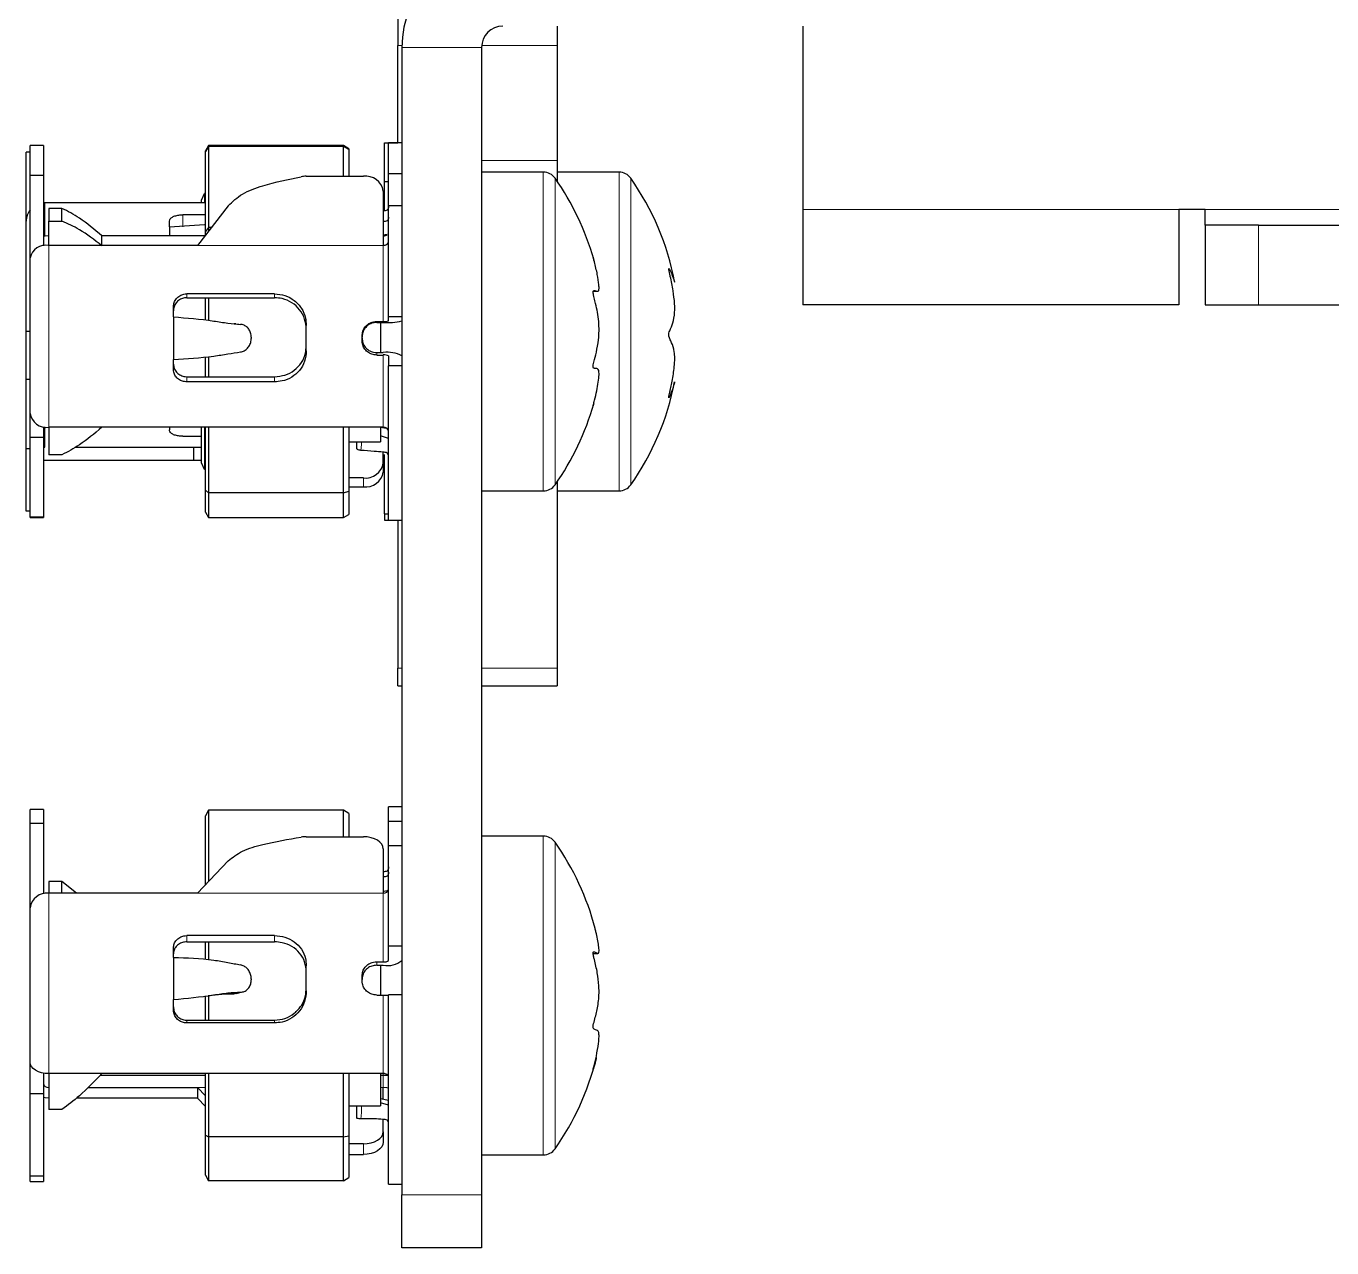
# Model space of a CAD drawing. Header units: millimetres. Extents: x -815 to 1037, y -273 to 1990.
# Drawn here: x -731.24 to -682.07, y -272.94 to -226.94 of the extents above; entities that cross this region are included whole.
import ezdxf

# ---------------------------------------------------------------- set-up
doc = ezdxf.new("R2010")
doc.units = ezdxf.units.MM

msp = doc.modelspace()

# ---------------------------------------------------------------- linework, layer by layer
at = {"color": 7, "linetype": 'Continuous', "lineweight": 25}
for p, q in [((-717.236, -223.042), (-717.236, -227.66)), ((-711.236, -226.936), (-711.236, -227.66)), ((-701.986, -226.936), (-701.986, -233.836)), ((-717.236, -231.336), (-717.236, -227.66)), ((-717.086, -227.736), (-717.086, -270.936)), ((-714.086, -227.736), (-714.086, -270.936)), ((-711.236, -227.66), (-711.236, -231.99)), ((-730.586, -231.436), (-731.086, -231.436)), ((-731.086, -232.557), (-731.086, -231.436)), ((-730.586, -231.436), (-730.586, -232.557)), ((-724.371, -231.436), (-724.486, -231.636)), ((-724.371, -231.473), (-724.486, -231.659)), ((-719.286, -231.436), (-724.371, -231.436)), ((-724.371, -231.436), (-724.371, -231.473)), ((-724.371, -231.473), (-724.371, -234.517)), ((-719.286, -231.473), (-724.371, -231.473)), ((-719.086, -231.552), (-719.286, -231.436)), ((-719.286, -231.473), (-719.286, -231.436)), ((-719.286, -232.59), (-719.286, -231.473)), ((-719.086, -231.58), (-719.286, -231.473)), ((-719.086, -231.552), (-719.086, -231.58)), ((-719.086, -231.58), (-719.086, -232.59)), ((-717.736, -231.336), (-717.236, -231.336)), ((-717.736, -232.804), (-717.736, -231.336)), ((-717.086, -231.336), (-717.586, -231.336)), ((-717.586, -232.481), (-717.586, -231.336)), ((-731.086, -231.678), (-731.236, -231.678)), ((-731.236, -234.286), (-731.236, -231.678)), ((-724.486, -231.659), (-724.486, -231.636)), ((-724.486, -234.671), (-724.486, -231.659)), ((-711.236, -231.99), (-711.236, -232.785)), ((-730.586, -232.557), (-731.086, -232.557)), ((-731.086, -235.563), (-731.086, -232.557)), ((-730.586, -232.557), (-730.586, -235.209)), ((-717.586, -233.684), (-717.586, -232.481)), ((-717.586, -232.481), (-717.086, -232.481)), ((-711.761, -232.436), (-714.086, -232.436)), ((-708.911, -232.436), (-711.236, -232.436)), ((-720.687, -232.59), (-718.536, -232.59)), ((-717.736, -233.887), (-717.736, -232.804)), ((-717.586, -232.804), (-717.736, -232.804)), ((-724.636, -233.49), (-724.521, -233.244)), ((-724.636, -233.586), (-724.636, -233.49)), ((-724.521, -233.244), (-724.521, -233.586)), ((-724.486, -233.244), (-724.521, -233.244)), ((-717.786, -233.147), (-717.786, -235.19)), ((-730.536, -233.586), (-730.586, -233.588)), ((-724.936, -233.586), (-730.536, -233.586)), ((-729.886, -233.799), (-730.386, -233.799)), ((-730.386, -233.799), (-730.386, -234.277)), ((-729.886, -234.277), (-729.886, -233.799)), ((-724.486, -234.041), (-725.336, -234.041)), ((-724.486, -233.586), (-724.936, -233.586)), ((-723.632, -233.704), (-724.786, -235.19)), ((-717.586, -233.684), (-717.086, -233.684)), ((-717.586, -237.877), (-717.586, -233.684)), ((-701.986, -233.836), (-701.986, -237.436)), ((-686.836, -233.836), (-687.836, -233.836)), ((-687.836, -233.836), (-687.836, -237.436)), ((-686.836, -234.436), (-686.836, -233.836)), ((-731.236, -238.436), (-731.236, -234.286)), ((-730.386, -234.277), (-729.886, -234.277)), ((-725.836, -234.488), (-725.836, -234.276)), ((-725.836, -234.488), (-724.521, -234.405)), ((-725.836, -234.488), (-725.836, -234.833)), ((-724.371, -234.517), (-724.486, -234.671)), ((-724.371, -234.517), (-724.371, -234.655)), ((-724.263, -234.517), (-724.371, -234.517)), ((-686.836, -234.436), (-686.836, -237.436)), ((-684.836, -234.436), (-686.836, -234.436)), ((-684.836, -234.436), (-669.136, -234.436)), ((-728.386, -235.19), (-728.386, -234.833)), ((-724.509, -234.833), (-728.386, -234.833)), ((-724.486, -234.833), (-724.486, -234.671)), ((-717.642, -234.786), (-717.786, -234.812)), ((-724.786, -235.19), (-730.386, -235.19)), ((-731.072, -235.563), (-731.086, -235.563)), ((-731.086, -235.658), (-731.086, -235.563)), ((-731.086, -241.52), (-731.086, -235.658)), ((-709.863, -236.921), (-709.727, -236.921)), ((-721.886, -237.017), (-725.186, -237.017)), ((-725.186, -237.163), (-721.886, -237.163)), ((-724.486, -237.997), (-724.486, -237.163)), ((-724.371, -237.163), (-724.371, -238.01)), ((-687.836, -237.436), (-701.986, -237.436)), ((-686.836, -237.436), (-684.836, -237.436)), ((-684.836, -237.436), (-669.136, -237.436)), ((-725.686, -237.886), (-725.686, -237.502)), ((-725.686, -237.886), (-725.686, -239.484)), ((-717.086, -237.877), (-717.586, -237.877)), ((-717.586, -238.038), (-717.586, -237.877)), ((-731.086, -238.436), (-731.236, -238.436)), ((-731.236, -240.242), (-731.236, -238.436)), ((-723.344, -238.151), (-723.4, -238.147)), ((-723.154, -238.167), (-723.163, -238.166)), ((-720.686, -239.166), (-720.686, -238.208)), ((-718.036, -238.054), (-717.786, -238.054)), ((-718.036, -238.094), (-717.786, -238.094)), ((-717.886, -238.094), (-717.886, -239.228)), ((-722.759, -238.652), (-722.759, -238.692)), ((-718.586, -238.772), (-718.586, -238.605)), ((-724.486, -240.135), (-724.486, -239.405)), ((-724.371, -239.39), (-724.371, -240.135)), ((-718.036, -239.228), (-717.786, -239.228)), ((-718.036, -239.319), (-717.786, -239.319)), ((-717.586, -239.355), (-717.586, -239.728)), ((-725.686, -239.86), (-725.686, -239.484)), ((-717.586, -245.536), (-717.586, -239.728)), ((-717.086, -239.728), (-717.586, -239.728)), ((-731.086, -240.242), (-731.236, -240.242)), ((-731.236, -242.852), (-731.236, -240.242)), ((-725.186, -240.135), (-721.886, -240.135)), ((-721.886, -240.33), (-725.186, -240.33)), ((-731.086, -242.421), (-731.086, -241.52)), ((-730.586, -242.018), (-730.586, -242.421)), ((-728.386, -242.04), (-730.386, -242.04)), ((-717.786, -242.04), (-728.386, -242.04)), ((-725.836, -242.04), (-725.836, -242.141)), ((-725.336, -242.379), (-724.636, -242.379)), ((-724.636, -243.382), (-724.636, -242.04)), ((-724.521, -242.024), (-724.521, -243.629)), ((-724.486, -242.069), (-724.509, -242.04)), ((-724.486, -244.402), (-724.486, -242.04)), ((-724.371, -242.04), (-724.371, -244.504)), ((-719.286, -244.504), (-719.286, -242.04)), ((-719.086, -242.04), (-719.086, -244.446)), ((-717.886, -242.04), (-717.886, -242.586)), ((-717.586, -242.097), (-717.886, -242.043)), ((-717.586, -242.461), (-717.886, -242.366)), ((-717.786, -242.061), (-717.786, -242.04)), ((-731.236, -245.194), (-731.236, -242.852)), ((-731.086, -242.852), (-731.236, -242.852)), ((-730.586, -242.421), (-731.086, -242.421)), ((-731.086, -245.427), (-731.086, -242.421)), ((-730.586, -242.421), (-730.586, -245.427)), ((-729.374, -242.786), (-724.936, -242.786)), ((-724.936, -242.786), (-724.936, -243.286)), ((-724.936, -242.786), (-724.636, -242.786)), ((-719.086, -242.586), (-717.886, -242.586)), ((-730.536, -243.286), (-730.586, -243.285)), ((-724.936, -243.286), (-730.536, -243.286)), ((-729.886, -243.074), (-730.386, -243.074)), ((-724.636, -243.286), (-724.936, -243.286)), ((-724.521, -243.629), (-724.636, -243.382)), ((-717.786, -243.391), (-717.786, -242.98)), ((-717.736, -245.294), (-717.736, -243.066)), ((-724.486, -243.629), (-724.521, -243.629)), ((-717.786, -243.391), (-717.786, -243.726)), ((-718.536, -243.948), (-719.086, -243.948)), ((-719.086, -244.283), (-718.536, -244.283)), ((-711.236, -244.088), (-711.236, -251.106)), ((-724.486, -244.402), (-724.371, -244.504)), ((-724.486, -245.236), (-724.486, -244.402)), ((-719.286, -244.504), (-724.371, -244.504)), ((-724.371, -244.504), (-724.371, -245.436)), ((-719.286, -244.504), (-719.086, -244.446)), ((-719.286, -245.436), (-719.286, -244.504)), ((-719.086, -244.446), (-719.086, -245.321)), ((-714.086, -244.436), (-711.761, -244.436)), ((-711.236, -244.436), (-708.911, -244.436)), ((-731.086, -245.194), (-731.236, -245.194)), ((-724.486, -245.236), (-724.371, -245.436)), ((-719.286, -245.436), (-719.086, -245.321)), ((-717.736, -245.294), (-717.586, -245.294)), ((-717.736, -245.294), (-717.736, -245.536)), ((-730.586, -245.427), (-731.086, -245.427)), ((-731.086, -245.436), (-731.086, -245.427)), ((-731.086, -245.436), (-730.586, -245.436)), ((-730.586, -245.427), (-730.586, -245.436)), ((-724.371, -245.436), (-719.286, -245.436)), ((-717.736, -245.536), (-717.236, -245.536)), ((-717.586, -245.536), (-717.086, -245.536)), ((-717.236, -245.536), (-717.236, -251.106)), ((-717.236, -251.776), (-717.236, -251.106)), ((-711.236, -251.106), (-711.236, -251.776)), ((-717.236, -251.776), (-717.086, -251.776)), ((-714.086, -251.776), (-711.236, -251.776)), ((-730.586, -256.436), (-731.086, -256.436)), ((-731.086, -256.954), (-731.086, -256.436)), ((-730.586, -256.436), (-730.586, -256.954)), ((-724.371, -256.461), (-724.486, -256.674)), ((-724.371, -256.461), (-724.371, -259.142)), ((-719.286, -256.461), (-724.371, -256.461)), ((-719.286, -257.457), (-719.286, -256.461)), ((-719.086, -256.584), (-719.286, -256.461)), ((-719.086, -256.584), (-719.086, -257.457)), ((-717.086, -256.336), (-717.586, -256.336)), ((-717.586, -256.867), (-717.586, -256.336)), ((-730.586, -256.954), (-731.086, -256.954)), ((-731.086, -260.057), (-731.086, -256.954)), ((-730.586, -256.954), (-730.586, -259.601)), ((-724.486, -259.263), (-724.486, -256.674)), ((-717.586, -257.788), (-717.586, -256.867)), ((-717.586, -256.867), (-717.086, -256.867)), ((-720.687, -257.457), (-718.536, -257.457)), ((-711.761, -257.436), (-714.086, -257.436)), ((-717.786, -257.912), (-717.786, -259.578)), ((-717.586, -261.573), (-717.586, -257.788)), ((-717.586, -257.788), (-717.086, -257.788)), ((-723.632, -258.366), (-724.786, -259.578)), ((-729.886, -259.143), (-730.386, -259.143)), ((-730.386, -259.143), (-730.386, -259.585)), ((-724.786, -259.578), (-730.386, -259.578)), ((-729.886, -259.585), (-729.886, -259.143)), ((-729.336, -259.578), (-729.886, -259.143)), ((-717.586, -259.485), (-717.757, -259.524)), ((-731.079, -260.057), (-731.086, -260.057)), ((-731.086, -260.135), (-731.086, -260.057)), ((-731.086, -265.951), (-731.086, -260.135)), ((-721.886, -261.181), (-725.186, -261.181)), ((-725.186, -261.414), (-721.886, -261.414)), ((-724.486, -262.054), (-724.486, -261.414)), ((-724.371, -261.414), (-724.371, -262.063)), ((-717.086, -261.573), (-717.586, -261.573)), ((-717.586, -262.111), (-717.586, -261.573)), ((-725.686, -262.002), (-725.686, -261.636)), ((-725.686, -262.002), (-725.686, -263.587)), ((-709.885, -261.848), (-709.711, -261.848)), ((-720.686, -263.264), (-720.686, -262.313)), ((-718.036, -262.164), (-717.786, -262.164)), ((-718.036, -262.295), (-717.786, -262.295)), ((-717.886, -262.295), (-717.886, -263.452)), ((-722.759, -262.808), (-722.759, -262.848)), ((-718.586, -262.869), (-718.586, -262.703)), ((-724.486, -264.362), (-724.486, -263.451)), ((-724.371, -263.435), (-724.371, -264.362)), ((-723.328, -263.358), (-723.083, -263.302)), ((-718.036, -263.418), (-717.786, -263.418)), ((-717.586, -270.536), (-717.586, -263.41)), ((-717.086, -263.41), (-717.586, -263.41)), ((-725.686, -263.975), (-725.686, -263.587)), ((-725.186, -264.362), (-721.886, -264.362)), ((-721.886, -264.469), (-725.186, -264.469)), ((-731.086, -267.137), (-731.086, -265.951)), ((-730.586, -266.357), (-730.586, -267.137)), ((-728.386, -266.375), (-730.386, -266.375)), ((-728.449, -266.436), (-724.486, -266.436)), ((-717.786, -266.375), (-728.386, -266.375)), ((-724.486, -268.693), (-724.486, -266.375)), ((-724.371, -266.375), (-724.371, -268.751)), ((-719.286, -268.751), (-719.286, -266.375)), ((-719.086, -266.375), (-719.086, -268.718)), ((-717.886, -266.375), (-717.886, -267.586)), ((-717.886, -266.436), (-717.612, -266.436)), ((-728.913, -266.897), (-724.786, -266.897)), ((-724.786, -266.897), (-724.486, -267.212)), ((-724.786, -266.897), (-724.786, -267.295)), ((-717.786, -267.342), (-717.786, -266.897)), ((-730.586, -267.137), (-731.086, -267.137)), ((-731.086, -270.24), (-731.086, -267.137)), ((-730.586, -267.137), (-730.586, -270.24)), ((-724.786, -267.295), (-729.336, -267.295)), ((-724.486, -267.61), (-724.786, -267.295)), ((-717.586, -267.388), (-717.886, -267.319)), ((-717.586, -267.562), (-717.886, -267.474)), ((-729.886, -267.73), (-730.386, -267.73)), ((-719.086, -267.586), (-717.886, -267.586)), ((-717.786, -268.563), (-717.786, -268.098)), ((-724.486, -268.693), (-724.371, -268.751)), ((-724.486, -270.199), (-724.486, -268.693)), ((-719.286, -268.751), (-724.371, -268.751)), ((-724.371, -268.751), (-724.371, -270.412)), ((-719.286, -268.751), (-719.086, -268.718)), ((-719.286, -270.412), (-719.286, -268.751)), ((-719.086, -268.718), (-719.086, -270.289)), ((-717.786, -268.563), (-717.786, -268.961)), ((-718.536, -269.018), (-719.086, -269.018)), ((-719.086, -269.415), (-718.536, -269.415)), ((-714.086, -269.436), (-711.761, -269.436)), ((-730.586, -270.24), (-731.086, -270.24)), ((-731.086, -270.436), (-731.086, -270.24)), ((-730.586, -270.24), (-730.586, -270.436)), ((-724.486, -270.199), (-724.371, -270.412)), ((-719.286, -270.412), (-724.371, -270.412)), ((-719.286, -270.412), (-719.086, -270.289)), ((-731.086, -270.436), (-730.586, -270.436)), ((-717.586, -270.536), (-717.086, -270.536)), ((-717.086, -272.936), (-717.086, -270.936)), ((-714.086, -270.936), (-714.086, -272.936)), ((-714.086, -272.936), (-717.086, -272.936))]:
    msp.add_line(p, q, dxfattribs=at)
at = {"color": 8, "linetype": 'Continuous', "lineweight": 18}
for p, q in [((-717.236, -227.66), (-717.085, -227.66)), ((-714.086, -227.736), (-717.086, -227.736)), ((-714.083, -227.66), (-711.236, -227.66)), ((-711.236, -231.99), (-714.086, -231.99)), ((-711.761, -232.436), (-711.761, -233.137)), ((-708.911, -232.436), (-708.911, -244.436)), ((-711.32, -232.665), (-711.32, -233.339)), ((-708.47, -232.665), (-708.47, -244.208)), ((-711.761, -233.137), (-711.761, -244.436)), ((-711.32, -233.339), (-711.32, -244.208)), ((-730.536, -233.586), (-730.536, -234.845)), ((-725.336, -234.041), (-725.336, -234.494)), ((-687.836, -233.836), (-701.986, -233.836)), ((-667.136, -233.836), (-686.836, -233.836)), ((-684.836, -237.436), (-684.836, -234.436)), ((-730.386, -235.19), (-730.386, -242.04)), ((-717.786, -235.19), (-724.786, -235.19)), ((-717.786, -238.054), (-717.786, -235.19)), ((-725.186, -237.017), (-725.186, -237.163)), ((-721.886, -237.163), (-721.886, -237.017)), ((-718.036, -238.054), (-718.036, -238.094)), ((-718.036, -239.228), (-718.036, -239.319)), ((-717.786, -242.04), (-717.786, -239.319)), ((-725.186, -240.135), (-725.186, -240.33)), ((-721.886, -240.33), (-721.886, -240.135)), ((-730.536, -242.027), (-730.536, -242.786)), ((-718.536, -244.283), (-718.536, -243.948)), ((-717.236, -251.106), (-717.086, -251.106)), ((-714.086, -251.106), (-711.236, -251.106)), ((-711.761, -257.436), (-711.761, -262.92)), ((-711.32, -257.665), (-711.32, -262.94)), ((-730.386, -259.578), (-730.386, -266.375)), ((-717.786, -259.578), (-724.786, -259.578)), ((-717.786, -262.164), (-717.786, -259.578)), ((-725.186, -261.181), (-725.186, -261.414)), ((-721.886, -261.414), (-721.886, -261.181)), ((-718.036, -262.164), (-718.036, -262.295)), ((-711.761, -262.92), (-711.761, -269.436)), ((-711.32, -262.94), (-711.32, -269.208)), ((-717.786, -266.375), (-717.786, -263.418)), ((-725.186, -264.362), (-725.186, -264.469)), ((-721.886, -264.469), (-721.886, -264.362)), ((-730.386, -266.375), (-730.386, -266.897)), ((-717.786, -266.897), (-717.786, -266.375)), ((-724.486, -266.897), (-724.786, -266.897)), ((-717.786, -266.897), (-717.886, -266.897)), ((-718.536, -269.415), (-718.536, -269.018)), ((-717.086, -270.936), (-714.086, -270.936))]:
    msp.add_line(p, q, dxfattribs=at)
at = {"color": 7, "linetype": 'Continuous', "lineweight": 25, "flags": 128}
for points in [[(-730.386, -234.833), (-730.523, -234.843), (-730.586, -234.855)], [(-730.586, -242.78), (-730.575, -242.783), (-730.536, -242.786)], [(-717.786, -257.912), (-717.801, -257.823), (-717.843, -257.738), (-717.913, -257.659), (-718.006, -257.59), (-718.12, -257.534), (-718.249, -257.492), (-718.39, -257.466), (-718.536, -257.457)], [(-730.386, -266.375), (-730.523, -266.366), (-730.654, -266.342), (-730.775, -266.303), (-730.881, -266.25), (-730.968, -266.186), (-731.033, -266.113), (-731.073, -266.033), (-731.086, -265.951)], [(-717.586, -266.496), (-717.59, -266.472), (-717.601, -266.449), (-717.62, -266.428), (-717.645, -266.41), (-717.675, -266.395), (-717.71, -266.384), (-717.747, -266.377), (-717.786, -266.375)], [(-717.586, -266.92), (-717.65, -266.908), (-717.786, -266.897)], [(-730.386, -267.295), (-730.523, -267.284), (-730.586, -267.272)], [(-718.536, -269.018), (-718.39, -269.009), (-718.249, -268.983), (-718.12, -268.941), (-718.006, -268.885), (-717.913, -268.816), (-717.843, -268.737), (-717.801, -268.652), (-717.786, -268.563)], [(-717.786, -268.961), (-717.801, -269.05), (-717.843, -269.135), (-717.913, -269.213), (-718.006, -269.282), (-718.12, -269.339), (-718.249, -269.381), (-718.39, -269.407), (-718.536, -269.415)]]:
    msp.add_lwpolyline(points, dxfattribs=at)
at = {"color": 8, "linetype": 'Continuous', "lineweight": 18, "flags": 128}
for points in [[(-718.608, -242.586), (-718.612, -242.674), (-718.622, -242.818), (-718.629, -242.909), (-718.629, -242.909), (-718.629, -242.909)], [(-718.601, -267.586), (-718.605, -267.685), (-718.612, -267.829), (-718.622, -267.979), (-718.629, -268.075), (-718.629, -268.075), (-718.629, -268.075)]]:
    msp.add_lwpolyline(points, dxfattribs=at)
at = {"color": 7, "linetype": 'Continuous', "lineweight": 25}
for centre, radius, start, end in [((-713.286, -227.736), 3.8, 90, 180), ((-713.286, -227.736), 0.8, 90, 180), ((-711.761, -232.976), 0.54, 35.2515, 90), ((-708.911, -232.976), 0.54, 35.2515, 90), ((-720.688, -233.585), 0.996, 89.9657, 101.2428), ((-718.452, -233.26), 0.676, 9.6369, 97.1443), ((-719.486, -238.436), 10, 15.8038, 35.2515), ((-716.636, -238.436), 10, 10.8541, 35.2515), ((-717.936, -233.386), 0.2, 318.5904, 0), ((-730.536, -234.286), 0.7, 141.7868, 180), ((-717.781, -234.599), 0.234, 268.7411, 306.9308), ((-730.483, -235.803), 0.62, 81.0438, 166.5514), ((-717.759, -235.015), 0.177, 261.0438, 346.5514), ((-717.737, -237.408), 0.648, 265.6042, 283.4063), ((-717.612, -235.831), 2.269, 265.6042, 283.4063), ((-717.617, -240.285), 1.071, 60.2902, 99.0904), ((-717.738, -239.621), 0.306, 60.2902, 99.0904), ((-716.636, -238.436), 10, 324.7485, 349.1028), ((-719.486, -238.436), 10, 324.7485, 344.2422), ((-730.465, -241.414), 0.63, 189.6369, 277.1443), ((-717.764, -242.218), 0.18, 9.6369, 97.1443), ((-717.936, -243.486), 0.2, 0, 41.4096), ((-718.452, -243.278), 0.676, 262.8557, 350.3631), ((-718.452, -243.613), 0.676, 262.8557, 350.3631), ((-711.761, -243.896), 0.54, 270, 324.7485), ((-708.911, -243.896), 0.54, 270, 324.7485), ((-720.688, -258.671), 1.214, 89.9603, 99.1896), ((-711.761, -257.976), 0.54, 35.2515, 90), ((-719.486, -263.436), 10, 14.6167, 35.2515), ((-730.45, -260.215), 0.641, 84.2482, 172.7634), ((-717.768, -259.396), 0.183, 264.2482, 352.7634), ((-717.74, -261.934), 0.235, 258.5524, 310.8528), ((-717.623, -261.49), 0.821, 258.5524, 310.8528), ((-717.736, -249.911), 13.508, 269.7879, 270.6363), ((-719.486, -263.436), 10, 324.7485, 346.1603), ((-730.405, -266.715), 0.183, 187.2366, 275.7518), ((-711.761, -268.896), 0.54, 270, 324.7485)]:
    msp.add_arc(centre, radius, start, end, dxfattribs=at)
for points, knots in [([(-723.632, -233.704), (-723.462, -233.544), (-723.112, -233.213), (-722.13, -232.863), (-721.366, -232.708), (-720.882, -232.609)], [0, 0, 0, 0, 0.254027, 0.526591, 1, 1, 1, 1]), ([(-728.386, -234.833), (-728.666, -234.594), (-729.166, -234.166), (-729.666, -233.911), (-729.886, -233.799)], [0, 0, 0, 0, 0.559911, 1, 1, 1, 1]), ([(-725.836, -234.276), (-725.831, -234.247), (-725.82, -234.19), (-725.734, -234.121), (-725.608, -234.07), (-725.467, -234.044), (-725.374, -234.042), (-725.336, -234.041)], [0, 0, 0, 0, 0.214373, 0.428779, 0.642592, 0.856666, 1, 1, 1, 1]), ([(-717.586, -233.712), (-717.587, -233.732), (-717.589, -233.77), (-717.606, -233.823), (-717.644, -233.876), (-717.716, -233.885), (-717.764, -233.89), (-717.786, -233.893)], [0, 0, 0, 0, 0.195353, 0.37764, 0.539051, 0.782239, 1, 1, 1, 1]), ([(-730.386, -235.205), (-730.386, -234.985), (-730.386, -234.593), (-730.386, -234.374), (-730.386, -234.277)], [0, 0, 0, 0, 0.559785, 1, 1, 1, 1]), ([(-728.386, -235.205), (-728.666, -234.985), (-729.166, -234.593), (-729.666, -234.374), (-729.886, -234.277)], [0, 0, 0, 0, 0.559868, 1, 1, 1, 1]), ([(-717.586, -234.127), (-717.587, -234.146), (-717.589, -234.184), (-717.606, -234.235), (-717.643, -234.283), (-717.714, -234.288), (-717.761, -234.288), (-717.786, -234.288)], [0, 0, 0, 0, 0.195302, 0.377541, 0.538909, 0.761383, 1, 1, 1, 1]), ([(-709.886, -239.749), (-709.886, -239.741), (-709.885, -239.721), (-709.877, -239.665), (-709.834, -239.485), (-709.753, -239.197), (-709.684, -238.813), (-709.656, -238.41), (-709.678, -237.919), (-709.754, -237.525), (-709.836, -237.206), (-709.868, -237.077), (-709.881, -237.007), (-709.886, -236.968), (-709.887, -236.944), (-709.884, -236.923), (-709.874, -236.898), (-709.817, -236.885), (-709.725, -236.938), (-709.658, -236.908), (-709.664, -236.657), (-709.724, -236.275), (-709.806, -235.926), (-709.863, -235.716), (-709.879, -235.66), (-709.885, -235.64), (-709.887, -235.636), (-709.885, -235.644), (-709.876, -235.676), (-709.863, -235.724), (-709.852, -235.768), (-709.85, -235.78)], [0, 0, 0, 0, 0.004096, 0.009858, 0.025822, 0.097181, 0.18208, 0.235847, 0.290054, 0.408233, 0.447071, 0.466532, 0.476317, 0.480541, 0.484808, 0.488473, 0.494931, 0.514928, 0.608295, 0.702487, 0.757757, 0.836636, 0.925016, 0.947118, 0.958223, 0.962691, 0.967209, 0.971067, 0.9769, 0.993487, 1, 1, 1, 1]), ([(-706.818, -240.324), (-706.818, -240.326), (-706.818, -240.336), (-706.877, -240.549), (-706.955, -240.775), (-707.013, -240.904), (-707.029, -240.93), (-707.035, -240.931), (-707.037, -240.923), (-707.035, -240.903), (-707.026, -240.854), (-706.981, -240.652), (-706.899, -240.284), (-706.83, -239.829), (-706.806, -239.436), (-706.83, -239.104), (-706.902, -238.9), (-706.983, -238.746), (-707.021, -238.659), (-707.033, -238.607), (-707.036, -238.579), (-707.036, -238.554), (-707.034, -238.525), (-707.024, -238.471), (-706.967, -238.317), (-706.876, -238.12), (-706.809, -237.796), (-706.813, -237.351), (-706.871, -236.879), (-706.948, -236.497), (-707.007, -236.238), (-707.028, -236.143), (-707.036, -236.092), (-707.037, -236.075), (-707.035, -236.065), (-707.027, -236.063), (-706.985, -236.125), (-706.903, -236.321), (-706.835, -236.509), (-706.807, -236.595), (-706.815, -236.56), (-706.817, -236.551)], [0, 0, 0, 0, 0.01333, 0.067717, 0.128655, 0.143895, 0.151551, 0.154632, 0.157747, 0.160407, 0.164429, 0.175866, 0.227214, 0.286665, 0.323257, 0.360059, 0.431776, 0.467167, 0.481776, 0.486361, 0.489306, 0.491814, 0.494316, 0.498755, 0.512464, 0.576388, 0.640841, 0.678897, 0.732261, 0.791575, 0.805079, 0.818709, 0.821775, 0.824341, 0.826909, 0.830823, 0.841608, 0.889694, 0.951161, 0.988147, 1, 1, 1, 1]), ([(-725.686, -237.502), (-725.681, -237.447), (-725.67, -237.337), (-725.584, -237.192), (-725.458, -237.083), (-725.317, -237.025), (-725.224, -237.019), (-725.186, -237.017)], [0, 0, 0, 0, 0.214373, 0.428779, 0.642592, 0.856666, 1, 1, 1, 1]), ([(-725.186, -237.163), (-725.242, -237.168), (-725.355, -237.179), (-725.505, -237.262), (-725.618, -237.384), (-725.678, -237.521), (-725.684, -237.613), (-725.686, -237.65)], [0, 0, 0, 0, 0.2143846, 0.4287723, 0.6430331, 0.8568019, 1, 1, 1, 1]), ([(-721.886, -237.017), (-721.751, -237.029), (-721.482, -237.055), (-721.123, -237.253), (-720.853, -237.549), (-720.707, -237.887), (-720.693, -238.114), (-720.686, -238.208)], [0, 0, 0, 0, 0.213238, 0.42649, 0.63916, 0.849598, 1, 1, 1, 1]), ([(-720.686, -238.36), (-720.698, -238.226), (-720.723, -237.956), (-720.921, -237.601), (-721.217, -237.334), (-721.556, -237.186), (-721.787, -237.17), (-721.886, -237.163)], [0, 0, 0, 0, 0.212376, 0.424979, 0.633479, 0.843609, 1, 1, 1, 1]), ([(-725.686, -237.886), (-725.188, -237.924), (-724.516, -237.976), (-723.622, -238.129), (-723.317, -238.153), (-723.162, -238.166)], [0, 0, 0, 0, 0.5876932, 0.7908183, 1, 1, 1, 1]), ([(-722.759, -238.652), (-722.764, -238.596), (-722.773, -238.484), (-722.849, -238.337), (-722.96, -238.227), (-723.072, -238.176), (-723.142, -238.168), (-723.162, -238.166)], [0, 0, 0, 0, 0.225883, 0.451767, 0.67765, 0.903524, 1, 1, 1, 1]), ([(-718.586, -238.605), (-718.58, -238.543), (-718.568, -238.42), (-718.474, -238.255), (-718.335, -238.13), (-718.18, -238.064), (-718.078, -238.057), (-718.036, -238.054)], [0, 0, 0, 0, 0.2143054, 0.4286504, 0.6422794, 0.8562229, 1, 1, 1, 1]), ([(-718.036, -238.094), (-718.098, -238.1), (-718.222, -238.112), (-718.386, -238.206), (-718.511, -238.346), (-718.577, -238.501), (-718.584, -238.603), (-718.586, -238.645)], [0, 0, 0, 0, 0.214319, 0.428642, 0.642812, 0.856387, 1, 1, 1, 1]), ([(-723.162, -239.202), (-723.114, -239.191), (-723.016, -239.168), (-722.892, -239.067), (-722.802, -238.929), (-722.763, -238.796), (-722.76, -238.716), (-722.759, -238.692)], [0, 0, 0, 0, 0.225867, 0.451734, 0.677598, 0.903479, 1, 1, 1, 1]), ([(-718.586, -238.681), (-718.58, -238.742), (-718.568, -238.865), (-718.474, -239.029), (-718.336, -239.152), (-718.181, -239.218), (-718.078, -239.225), (-718.036, -239.228)], [0, 0, 0, 0, 0.214211, 0.428471, 0.641842, 0.855602, 1, 1, 1, 1]), ([(-718.036, -239.319), (-718.098, -239.313), (-718.222, -239.301), (-718.387, -239.207), (-718.511, -239.069), (-718.577, -238.915), (-718.584, -238.813), (-718.586, -238.772)], [0, 0, 0, 0, 0.214393, 0.428789, 0.643061, 0.856854, 1, 1, 1, 1]), ([(-725.686, -239.484), (-725.188, -239.459), (-724.516, -239.424), (-723.622, -239.272), (-723.317, -239.225), (-723.162, -239.202)], [0, 0, 0, 0, 0.587693, 0.790818, 1, 1, 1, 1]), ([(-721.886, -240.135), (-721.751, -240.123), (-721.482, -240.098), (-721.123, -239.906), (-720.853, -239.619), (-720.708, -239.286), (-720.693, -239.06), (-720.686, -238.964)], [0, 0, 0, 0, 0.2128745, 0.4257668, 0.6379374, 0.8473525, 1, 1, 1, 1]), ([(-720.686, -239.166), (-720.699, -239.299), (-720.723, -239.564), (-720.923, -239.91), (-721.221, -240.168), (-721.56, -240.308), (-721.79, -240.324), (-721.886, -240.33)], [0, 0, 0, 0, 0.212833, 0.42585, 0.635542, 0.846587, 1, 1, 1, 1]), ([(-725.686, -239.663), (-725.681, -239.717), (-725.67, -239.824), (-725.584, -239.965), (-725.458, -240.071), (-725.317, -240.127), (-725.224, -240.132), (-725.186, -240.135)], [0, 0, 0, 0, 0.214295, 0.42863, 0.64223, 0.856153, 1, 1, 1, 1]), ([(-725.186, -240.33), (-725.242, -240.325), (-725.355, -240.315), (-725.505, -240.235), (-725.618, -240.117), (-725.678, -239.984), (-725.684, -239.895), (-725.686, -239.86)], [0, 0, 0, 0, 0.214445, 0.428893, 0.643239, 0.857188, 1, 1, 1, 1]), ([(-709.863, -241.156), (-709.868, -241.172), (-709.876, -241.2), (-709.883, -241.225), (-709.886, -241.236), (-709.886, -241.234), (-709.882, -241.219), (-709.865, -241.154), (-709.785, -240.85), (-709.698, -240.438), (-709.655, -240.041), (-709.675, -239.832), (-709.747, -239.828), (-709.82, -239.827), (-709.847, -239.822), (-709.867, -239.811), (-709.879, -239.796), (-709.885, -239.772), (-709.886, -239.756), (-709.886, -239.749)], [0, 0, 0, 0, 0.018644, 0.033299, 0.041271, 0.049309, 0.058384, 0.074671, 0.136829, 0.382246, 0.498195, 0.615626, 0.843525, 0.899785, 0.93556, 0.959105, 0.982786, 0.992239, 1, 1, 1, 1]), ([(-730.386, -242.04), (-730.386, -242.279), (-730.386, -242.706), (-730.386, -242.962), (-730.386, -243.074)], [0, 0, 0, 0, 0.559866, 1, 1, 1, 1]), ([(-728.386, -242.04), (-728.666, -242.279), (-729.166, -242.706), (-729.666, -242.962), (-729.886, -243.074)], [0, 0, 0, 0, 0.559911, 1, 1, 1, 1]), ([(-725.336, -242.379), (-725.392, -242.377), (-725.505, -242.372), (-725.655, -242.335), (-725.768, -242.277), (-725.828, -242.209), (-725.834, -242.161), (-725.836, -242.141)], [0, 0, 0, 0, 0.2143846, 0.4287723, 0.6430331, 0.8568019, 1, 1, 1, 1]), ([(-718.786, -242.84), (-718.786, -242.81), (-718.786, -242.73), (-718.786, -242.646), (-718.786, -242.592), (-718.786, -242.586)], [0, 0, 0, 0, 0.357966, 0.937989, 1, 1, 1, 1]), ([(-718.629, -242.909), (-718.652, -242.907), (-718.701, -242.902), (-718.755, -242.884), (-718.783, -242.862), (-718.785, -242.846), (-718.786, -242.84)], [0, 0, 0, 0, 0.266331, 0.548449, 0.829136, 1, 1, 1, 1]), ([(-717.586, -243.16), (-717.587, -243.141), (-717.589, -243.103), (-717.606, -243.05), (-717.644, -242.997), (-717.721, -242.987), (-717.882, -242.97), (-718.194, -242.94), (-718.464, -242.921), (-718.629, -242.909)], [0, 0, 0, 0, 0.052051, 0.100621, 0.143629, 0.208426, 0.277664, 0.558659, 1, 1, 1, 1]), ([(-723.632, -258.366), (-723.462, -258.236), (-723.112, -257.966), (-722.13, -257.681), (-721.366, -257.554), (-720.882, -257.473)], [0, 0, 0, 0, 0.2540266, 0.5265912, 1, 1, 1, 1]), ([(-717.586, -258.591), (-717.587, -258.611), (-717.589, -258.651), (-717.606, -258.706), (-717.644, -258.761), (-717.716, -258.769), (-717.764, -258.773), (-717.786, -258.774)], [0, 0, 0, 0, 0.195353, 0.37764, 0.539051, 0.782239, 1, 1, 1, 1]), ([(-717.586, -258.789), (-717.587, -258.809), (-717.589, -258.849), (-717.606, -258.903), (-717.643, -258.954), (-717.714, -258.962), (-717.761, -258.963), (-717.786, -258.963)], [0, 0, 0, 0, 0.195302, 0.377541, 0.538909, 0.761383, 1, 1, 1, 1]), ([(-709.886, -266.226), (-709.886, -266.224), (-709.885, -266.22), (-709.877, -266.186), (-709.834, -266.023), (-709.753, -265.684), (-709.684, -265.286), (-709.656, -264.97), (-709.678, -264.758), (-709.754, -264.732), (-709.836, -264.713), (-709.868, -264.691), (-709.881, -264.665), (-709.886, -264.639), (-709.887, -264.616), (-709.884, -264.585), (-709.874, -264.522), (-709.817, -264.302), (-709.725, -263.973), (-709.658, -263.51), (-709.664, -263.01), (-709.724, -262.557), (-709.806, -262.211), (-709.863, -261.978), (-709.879, -261.899), (-709.885, -261.856), (-709.887, -261.831), (-709.885, -261.81), (-709.876, -261.788), (-709.831, -261.778), (-709.749, -261.841), (-709.68, -261.864), (-709.656, -261.77), (-709.68, -261.5), (-709.742, -261.175), (-709.801, -260.953), (-709.812, -260.909)], [0, 0, 0, 0, 0.002947, 0.007093, 0.01858, 0.069926, 0.131014, 0.169702, 0.208706, 0.29374, 0.321686, 0.335689, 0.34273, 0.345769, 0.34884, 0.351477, 0.356123, 0.370512, 0.437694, 0.505469, 0.545238, 0.601994, 0.665587, 0.681491, 0.689481, 0.692696, 0.695947, 0.698723, 0.70292, 0.714856, 0.76844, 0.830481, 0.868668, 0.907073, 0.981915, 1, 1, 1, 1]), ([(-725.686, -261.636), (-725.681, -261.584), (-725.67, -261.48), (-725.584, -261.344), (-725.458, -261.242), (-725.317, -261.189), (-725.224, -261.183), (-725.186, -261.181)], [0, 0, 0, 0, 0.214373, 0.428779, 0.642592, 0.856666, 1, 1, 1, 1]), ([(-725.186, -261.414), (-725.242, -261.418), (-725.355, -261.428), (-725.505, -261.505), (-725.618, -261.619), (-725.678, -261.748), (-725.684, -261.835), (-725.686, -261.87)], [0, 0, 0, 0, 0.2143846, 0.4287723, 0.6430331, 0.8568019, 1, 1, 1, 1]), ([(-721.886, -261.181), (-721.751, -261.193), (-721.482, -261.216), (-721.123, -261.401), (-720.853, -261.679), (-720.707, -262.001), (-720.693, -262.222), (-720.686, -262.313)], [0, 0, 0, 0, 0.213238, 0.42649, 0.63916, 0.849598, 1, 1, 1, 1]), ([(-720.686, -262.554), (-720.698, -262.423), (-720.723, -262.161), (-720.921, -261.822), (-721.217, -261.572), (-721.556, -261.435), (-721.787, -261.42), (-721.886, -261.414)], [0, 0, 0, 0, 0.212376, 0.424979, 0.633479, 0.843609, 1, 1, 1, 1]), ([(-725.686, -262.002), (-725.188, -262.017), (-724.516, -262.038), (-723.622, -262.189), (-723.317, -262.252), (-723.162, -262.284)], [0, 0, 0, 0, 0.587693, 0.790818, 1, 1, 1, 1]), ([(-722.759, -262.808), (-722.764, -262.752), (-722.773, -262.64), (-722.849, -262.486), (-722.96, -262.365), (-723.072, -262.303), (-723.142, -262.288), (-723.162, -262.284)], [0, 0, 0, 0, 0.225883, 0.451767, 0.67765, 0.903524, 1, 1, 1, 1]), ([(-718.586, -262.703), (-718.58, -262.642), (-718.568, -262.52), (-718.474, -262.359), (-718.335, -262.238), (-718.18, -262.173), (-718.078, -262.166), (-718.036, -262.164)], [0, 0, 0, 0, 0.214305, 0.42865, 0.642279, 0.856223, 1, 1, 1, 1]), ([(-718.036, -262.295), (-718.098, -262.301), (-718.222, -262.313), (-718.386, -262.404), (-718.511, -262.54), (-718.577, -262.692), (-718.584, -262.794), (-718.586, -262.835)], [0, 0, 0, 0, 0.214319, 0.428642, 0.642812, 0.856387, 1, 1, 1, 1]), ([(-723.162, -263.312), (-723.114, -263.306), (-723.016, -263.293), (-722.892, -263.206), (-722.802, -263.078), (-722.763, -262.95), (-722.76, -262.871), (-722.759, -262.848)], [0, 0, 0, 0, 0.225867, 0.451734, 0.677598, 0.903479, 1, 1, 1, 1]), ([(-718.036, -263.418), (-718.098, -263.412), (-718.222, -263.4), (-718.387, -263.305), (-718.511, -263.166), (-718.577, -263.011), (-718.584, -262.909), (-718.586, -262.869)], [0, 0, 0, 0, 0.214393, 0.428789, 0.643061, 0.856854, 1, 1, 1, 1]), ([(-725.686, -263.587), (-725.188, -263.539), (-724.516, -263.475), (-723.622, -263.323), (-723.317, -263.315), (-723.162, -263.312)], [0, 0, 0, 0, 0.587693, 0.790818, 1, 1, 1, 1]), ([(-724.38, -263.437), (-724.378, -263.437), (-724.212, -263.42), (-723.849, -263.366), (-723.559, -263.367), (-723.413, -263.368)], [0, 0, 0, 0, 0.004542, 0.4967, 1, 1, 1, 1]), ([(-723.329, -263.355), (-723.334, -263.358), (-723.36, -263.369), (-723.389, -263.368), (-723.413, -263.368)], [0, 0, 0, 0, 0.191081, 1, 1, 1, 1]), ([(-721.886, -264.362), (-721.751, -264.349), (-721.482, -264.323), (-721.123, -264.121), (-720.853, -263.82), (-720.708, -263.479), (-720.693, -263.25), (-720.686, -263.154)], [0, 0, 0, 0, 0.2128745, 0.4257668, 0.6379374, 0.8473525, 1, 1, 1, 1]), ([(-720.686, -263.264), (-720.699, -263.399), (-720.723, -263.668), (-720.923, -264.027), (-721.221, -264.297), (-721.56, -264.446), (-721.79, -264.462), (-721.886, -264.469)], [0, 0, 0, 0, 0.212833, 0.42585, 0.635542, 0.846587, 1, 1, 1, 1]), ([(-725.686, -263.867), (-725.681, -263.923), (-725.67, -264.035), (-725.584, -264.183), (-725.458, -264.294), (-725.317, -264.354), (-725.224, -264.36), (-725.186, -264.362)], [0, 0, 0, 0, 0.214295, 0.42863, 0.64223, 0.856153, 1, 1, 1, 1]), ([(-725.186, -264.469), (-725.242, -264.463), (-725.355, -264.452), (-725.505, -264.368), (-725.618, -264.243), (-725.678, -264.104), (-725.684, -264.012), (-725.686, -263.975)], [0, 0, 0, 0, 0.214445, 0.428893, 0.643239, 0.857188, 1, 1, 1, 1]), ([(-709.766, -265.763), (-709.772, -265.797), (-709.787, -265.878), (-709.82, -265.999), (-709.847, -266.098), (-709.867, -266.166), (-709.879, -266.206), (-709.885, -266.225), (-709.886, -266.226), (-709.886, -266.226)], [0, 0, 0, 0, 0.2105761, 0.4944134, 0.6748961, 0.793684, 0.9131554, 0.9608466, 1, 1, 1, 1]), ([(-730.386, -266.375), (-730.386, -266.668), (-730.386, -267.193), (-730.386, -267.566), (-730.386, -267.73)], [0, 0, 0, 0, 0.559866, 1, 1, 1, 1]), ([(-728.386, -266.375), (-728.666, -266.668), (-729.166, -267.193), (-729.666, -267.566), (-729.886, -267.73)], [0, 0, 0, 0, 0.559911, 1, 1, 1, 1]), ([(-718.786, -268.048), (-718.786, -268.017), (-718.786, -267.934), (-718.786, -267.803), (-718.786, -267.68), (-718.786, -267.609), (-718.786, -267.586)], [0, 0, 0, 0, 0.204402, 0.535601, 0.853111, 1, 1, 1, 1]), ([(-718.629, -268.075), (-718.652, -268.075), (-718.701, -268.075), (-718.755, -268.068), (-718.783, -268.059), (-718.785, -268.051), (-718.786, -268.048)], [0, 0, 0, 0, 0.266331, 0.548449, 0.829136, 1, 1, 1, 1]), ([(-717.586, -268.282), (-717.587, -268.261), (-717.589, -268.221), (-717.606, -268.167), (-717.644, -268.112), (-717.721, -268.104), (-717.882, -268.09), (-718.194, -268.074), (-718.464, -268.075), (-718.629, -268.075)], [0, 0, 0, 0, 0.052051, 0.100621, 0.143629, 0.208426, 0.277664, 0.558659, 1, 1, 1, 1])]:
    msp.add_open_spline(points, degree=3, knots=knots, dxfattribs=at)
at = {"color": 8, "linetype": 'Continuous', "lineweight": 18}
for points, knots in [([(-723.162, -238.166), (-723.204, -238.162), (-723.272, -238.157), (-723.356, -238.15), (-723.397, -238.147), (-723.413, -238.146)], [0, 0, 0, 0, 0.502362, 0.815418, 1, 1, 1, 1]), ([(-723.413, -263.368), (-723.392, -263.363), (-723.35, -263.354), (-723.283, -263.339), (-723.22, -263.325), (-723.178, -263.315), (-723.162, -263.312)], [0, 0, 0, 0, 0.246022, 0.497638, 0.810556, 1, 1, 1, 1])]:
    msp.add_open_spline(points, degree=3, knots=knots, dxfattribs=at)

doc.saveas('drawing.dxf')
